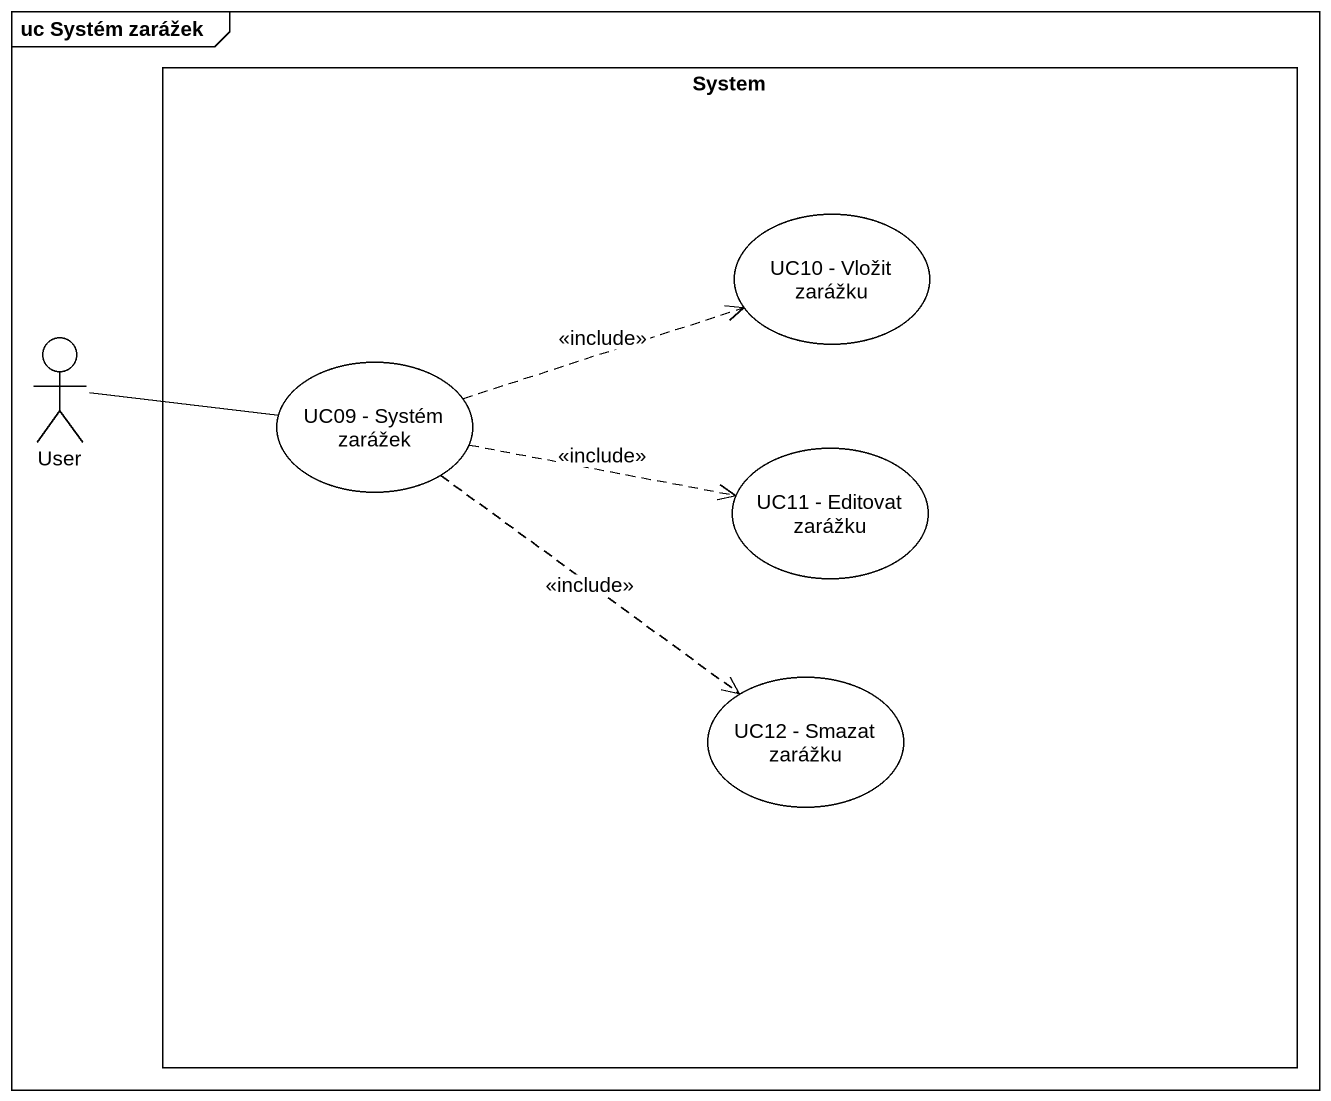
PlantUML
@startuml
mainframe uc Systém zarážek
rectangle System {
  usecase "UC10 - Vložit zarážku" as UC10_Vložit_zarážku
  usecase "UC09 - Systém zarážek" as UC09_Systém_zarážek
  usecase "UC11 - Editovat zarážku" as UC11_Editovat_zarážku
  usecase "UC12 - Smazat zarážku" as UC12_Smazat_zarážku
}
actor User
User -right- UC09_Systém_zarážek
UC09_Systém_zarážek .right.> UC10_Vložit_zarážku : <<include>>
UC09_Systém_zarážek .right.> UC11_Editovat_zarážku : <<include>>
UC09_Systém_zarážek ..> UC12_Smazat_zarážku : <<include>>
@enduml
